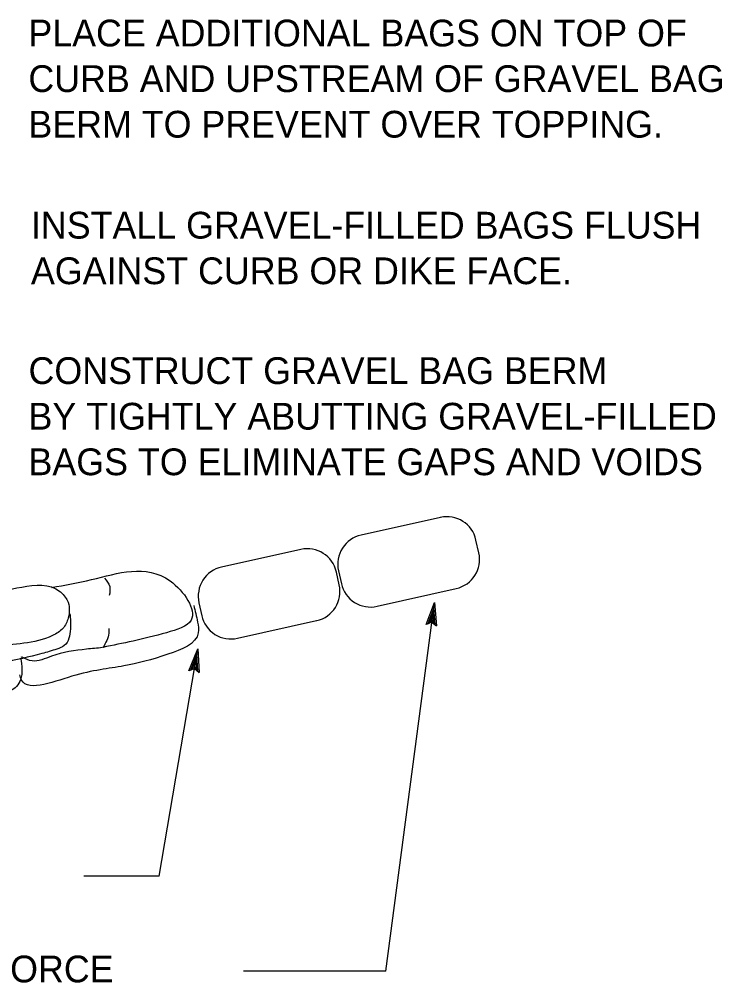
# Model space of a CAD drawing. Extents: x -894 to 866, y -476 to 714.
# Drawn here: x -308.6 to -126.5, y 48.4 to 300.3 of the extents above; entities that cross this region are included whole.
import ezdxf

# ---------------------------------------------------------------- set-up
doc = ezdxf.new("R2010")
doc.units = 0
doc.layers.add('57 Undefined', color=7, linetype='Continuous')
doc.layers.add('60 Nongeo Data', color=7, linetype='Continuous')

msp = doc.modelspace()

# ---------------------------------------------------------------- linework, layer by layer
at = {"layer": '57 Undefined'}
for p, q in [((-212.77, 51.38), (-200.1, 147.79)), ((-200.1, 147.79), (-200.1, 147.79)), ((-202.21, 142.02), (-202.21, 142.02)), ((-199.56, 141.67), (-199.56, 141.67)), ((-272.07, 76.23), (-261.94, 135.62)), ((-261.94, 135.62), (-261.94, 135.62)), ((-264.27, 129.93), (-264.27, 129.93)), ((-261.63, 129.48), (-261.63, 129.48)), ((-272.07, 76.23), (-291.8, 76.23)), ((-212.77, 51.38), (-250.03, 51.38))]:
    msp.add_line(p, q, dxfattribs=at)
for points in [[(-202.21, 142.02), (-200.1, 147.79), (-199.56, 141.67), (-199.88, 141.93), (-200.27, 146.41), (-201.83, 142.18), (-201.45, 142.34), (-200.46, 145.05), (-200.21, 142.18), (-200.53, 142.44), (-200.64, 143.68), (-201.07, 142.51), (-200.77, 142.63), (-199.56, 141.67), (-200.77, 142.63)], [(-264.27, 129.93), (-261.94, 135.62), (-261.63, 129.48), (-261.95, 129.75), (-262.17, 134.25), (-263.88, 130.08), (-263.5, 130.23), (-262.4, 132.9), (-262.26, 130.02), (-262.58, 130.29), (-262.64, 131.53), (-263.11, 130.38), (-262.81, 130.49), (-261.63, 129.48), (-262.81, 130.49)]]:
    msp.add_lwpolyline(points, close=True, dxfattribs=at)
at = {"layer": '60 Nongeo Data'}
for p, q in [((-198.54, 170.02), (-219.26, 165.39)), ((-188.47, 160.73), (-189.23, 164.11)), ((-235.04, 161.66), (-255.76, 157.02)), ((-224.97, 152.36), (-225.72, 155.75)), ((-225.17, 156.08), (-224.41, 152.69)), ((-215.1, 146.78), (-194.38, 151.41)), ((-261.66, 147.71), (-260.91, 144.32)), ((-251.59, 138.41), (-230.88, 143.05))]:
    msp.add_line(p, q, dxfattribs=at)
for centre, start, end in [((-196.84, 162.41), 12.6052, 102.6052), ((-217.56, 157.78), 102.6052, 192.6052), ((-233.34, 154.04), 12.6052, 102.6052), ((-196.08, 159.03), 282.6052, 12.6052), ((-254.05, 149.41), 102.6052, 192.6052), ((-232.58, 150.66), 282.6052, 12.6052), ((-216.8, 154.39), 192.6052, 282.6052), ((-253.3, 146.03), 192.6052, 282.6052)]:
    msp.add_arc(centre, 7.8, start, end, dxfattribs=at)
for points in [[(-300.19, 151.71), (-289.73, 153.75), (-269.2, 153.41), (-263.73, 143.17), (-270.15, 139.88), (-286.77, 136.04)], [(-286.37, 154.17), (-285, 151.94), (-285.1, 149.63)], [(-318, 150), (-309.3, 151.58), (-299.08, 151.34), (-296.34, 148.78), (-296.11, 148.36), (-295.85, 143.72), (-297.24, 140.99), (-299.95, 139.14), (-315.2, 136.2), (-321.4, 134.94), (-325.19, 134.03), (-332.14, 133.43), (-337.55, 132.74), (-340.81, 134.46), (-342.54, 140.13), (-343.28, 141.67), (-341.31, 144.56), (-339.21, 145.67), (-336.63, 146.78), (-331.21, 148.5), (-327.27, 149), (-320.75, 149.49), (-318, 149.92)], [(-263.04, 146.99), (-262, 142.65), (-261.83, 139.88), (-269.76, 134.23), (-281.26, 131.21), (-294.87, 128.48), (-308.34, 128.17), (-308.48, 128.84)], [(-295.38, 144.84), (-295.25, 140.85), (-296.88, 136.5), (-298.83, 135.6), (-302.75, 134.41), (-312.95, 132.01), (-323.76, 129.82), (-330.66, 129.24), (-338.23, 129.31), (-340.38, 131.16), (-340.81, 132.31)], [(-285.24, 141.01), (-285.24, 139.76), (-286.74, 135.99)], [(-286.89, 135.97), (-291.07, 135.57), (-300.2, 133.71), (-305.28, 132.5), (-307.87, 133.5), (-307.96, 133.54), (-308.22, 133.37)], [(-308.3, 133.21), (-308.33, 127.58), (-310.9, 124.7), (-312.56, 124.4), (-333.74, 119.71), (-356.02, 118.85)]]:
    msp.add_spline(points, degree=3, dxfattribs=at)

# ---------------------------------------------------------------- texts
at = {"layer": '57 Undefined'}
for s, p in [('PLACE ADDITIONAL BAGS ON TOP OF ', (-306.26, 293.17)), ('CURB AND UPSTREAM OF GRAVEL BAG ', (-306.26, 281.25)), ('BERM TO PREVENT OVER TOPPING.', (-306.26, 269.33)), ('INSTALL GRAVEL-FILLED BAGS FLUSH', (-305.59, 242.93)), ('AGAINST CURB OR DIKE FACE.  ', (-305.59, 231.01)), ('CONSTRUCT GRAVEL BAG BERM', (-306.22, 204.9)), ('BY TIGHTLY ABUTTING GRAVEL-FILLED', (-306.22, 192.98)), ('BAGS TO ELIMINATE GAPS AND VOIDS', (-306.22, 181.06)), ('EXTEND AS NECESSARY TO FORCE ', (-448.34, 48.45))]:
    msp.add_text(s, height=7, dxfattribs=at).set_placement(p)

doc.saveas('drawing.dxf')
